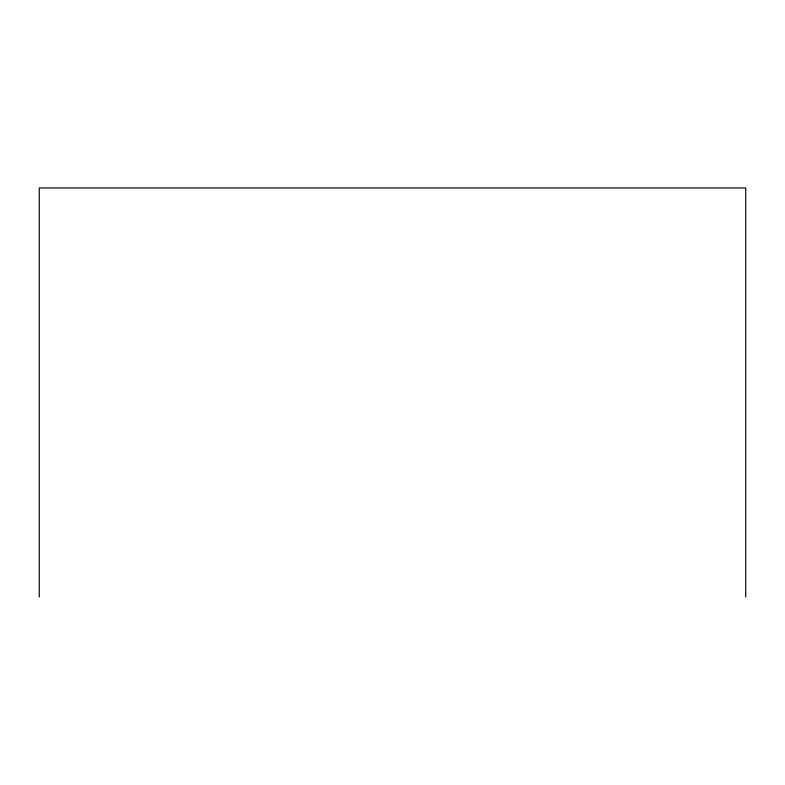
<?xml version="1.0" encoding="UTF-8"?>
<svg xmlns="http://www.w3.org/2000/svg" width="785" height="785" viewBox="0 0 785 785"><rect width="100%" height="100%" fill="white"/><g stroke="black" fill="none" stroke-linecap="round" stroke-linejoin="round"><path stroke-width="1.18" d="M745.75 597.051L745.75 187.949L39.25 187.949L39.25 597.051"/></g></svg>
